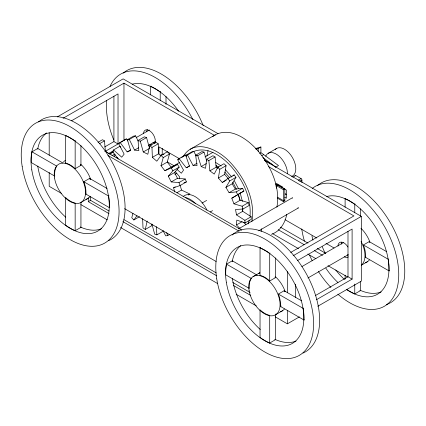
<?xml version="1.0" encoding="UTF-8"?>
<svg xmlns="http://www.w3.org/2000/svg" width="426" height="426" viewBox="0 0 426 426"><rect width="100%" height="100%" fill="white"/><g stroke="black" fill="none" stroke-linecap="round" stroke-linejoin="round"><path stroke-width="0.64" d="M216.557 166.683L216.573 165.927M242.825 209.315L242.596 211.584M240.163 228.687L236.457 224.944L236.797 220.12L245.041 222.942L251.297 219.326L251.143 216.722L242.745 211.301L242.319 208.873M250.03 216.067C251.452 197.685 242.863 179.777 230.935 166.236C221.76 156.225 207.334 145.82 193.308 151.629M217.585 168.318L216.147 167.232L215.087 156.986L212.909 155.714L206.653 159.329L205.529 168.307L201.21 166.545L197.739 155.692L195.651 155.218L197.036 165.602L193.095 165.496L187.52 155.005L185.715 155.373L189.479 166.231L186.268 167.791L179.085 158.589L177.717 159.766L183.537 170.144L181.343 173.228L177.024 169.473M206.967 155.985L208.048 150.532M226.275 180.182L222.297 182.482L218.373 178.015L219.816 169.282L226.073 165.666L223.991 163.712L217.734 167.327L214.203 174.106L209.89 170.847L208.831 160.597L206.653 159.329M218.373 178.015L224.63 174.399L226.073 165.666M261.724 228.799L261.09 231.462M286.751 214.353C285.164 222.867 280.068 231.462 271.453 234.316M161.081 155.879L158.621 153.743L158.232 143.807L155.959 142.257L149.707 145.868L147.817 154.26L143.264 151.981L140.298 141.171L138.072 140.474L138.812 150.586L134.573 150.101L129.318 139.472L127.358 139.691L130.654 150.543L127.15 151.896L120.121 142.492L118.614 143.61L124.147 154.132L121.719 157.194L113.598 149.931L112.704 151.837L118.321 158.967M142.641 218.629L143.003 227.905L145.277 229.449L147.162 221.062M151.826 224.55L151.534 225.839L145.277 229.449M251.867 221.658C255.653 199.49 244.471 177.2 229.412 161.518C218.288 149.585 194.916 137.992 183.569 155.953M276.895 207.212C280.564 186.865 270.92 166.326 258.113 151.017C247.969 139.387 230.972 126.783 215.231 134.834L190.204 149.281M179.309 178.84L179.729 176.982L175.24 171.502M249.316 220.061L248.289 223.293M132.96 213.357L131.762 217.713L133.86 219.96L139.547 216.68M174.751 191.913L173.563 187.802L180.139 185.523L186.396 181.913L185.225 178.973L178.968 182.589L171.22 181.923L168.297 176.188L174.553 172.573L179.181 167.125L177.461 164.399L171.204 168.009L164.857 170.73L160.991 165.698L163.222 157.609L169.479 153.994L167.381 151.747L161.124 155.362L156.795 161.198L152.364 157.354L151.975 147.417L149.707 145.868M160.991 165.698L167.248 162.082L169.479 153.994M248.012 223.959L248.15 223.629M183.143 156.683L183.35 156.315M245.041 222.942L244.886 220.338L236.489 214.912L235.535 209.448L242.916 209.049L249.173 205.439L248.385 202.632L242.128 206.243L233.954 203.836L231.787 198.212L243.906 191.018L242.554 188.26L236.297 191.876L229.081 192.696L225.892 187.413L229.72 180.97L235.977 177.36L234.178 174.894L227.921 178.505L222.297 182.482M225.892 187.413L232.149 183.803L235.977 177.36M114.115 156.401L115.26 154.771M133.86 219.96L137.007 215.716M168.297 176.188L172.924 170.741L179.181 167.125M183.973 156.156L185.342 154.979L186.54 156.512M212.734 136.624L215.231 134.834M127.938 140.969L126.378 138.876L118.614 143.61M231.11 177.062L232.133 176.337M233.155 175.618L234.178 174.894M110.116 153.935L113.263 151.901M171.912 167.216L172.956 166.539M231.787 198.212L243.906 191.018M57.228 116.942L123.146 78.885L218.069 133.689M63.043 118.321L123.966 83.15L215.034 135.724M71.616 120.712L118.029 93.917L118.029 143.983L104.849 151.587M31.971 151.816L56.786 166.14A22.136 12.78 60 0 0 54.746 176.119L31.204 162.53A55.343 31.955 60 0 1 31.971 151.816L37.754 148.477L62.01 162.476M80.94 145.591L80.94 165.341L75.157 168.68A22.136 12.78 60 0 0 65.492 163.089L65.492 135.441L65.854 135.234M150.559 94.886L150.559 86.329L150.921 86.121M75.157 168.68L75.157 141.027L75.514 140.82M160.219 100.477L160.219 91.915L160.581 91.707M62.212 163.009L62.569 162.801M98.055 142.284L102.517 139.712L104.471 140.868L105.36 151.022L107.214 152.817M65.492 163.089L65.854 162.881M99.455 143.764L104.471 140.868M104.759 146.906L113.923 141.613L118.029 143.983M120.121 142.492L126.378 138.876M127.358 139.691L133.615 136.08L135.575 135.857L138.205 141.176M129.318 139.472L135.575 135.857M113.598 149.931L119.855 146.32L120.814 147.172M108.55 153.568L113.721 150.58M136.144 137.635L149.366 130.005M109.258 154.1L113.162 151.848M138.072 140.474L144.329 136.858L146.555 137.555L149.345 147.731M111.942 155.714L114.732 154.105M140.298 141.171L146.555 137.555M127.15 151.896L130.564 149.925M134.573 150.101L138.556 147.801M109.759 207.462L109.397 207.67L85.855 194.08A22.136 12.78 60 0 0 83.816 181.748L89.598 178.409L107.08 188.5M148.52 145.367L155.415 141.384M143.264 151.981L149.521 148.37M151.975 147.417L158.232 143.807M85.855 194.08L86.217 193.873M152.364 157.354L158.621 153.743M160.048 155.634L161.688 154.686M81.259 202.291L88.06 198.362M88.283 197.664L88.283 201.652L90.552 200.348L108.987 210.987M83.816 181.748L108.63 196.072L108.992 195.864M179.085 158.589L185.342 154.979M177.717 159.766L179.996 158.451M181.7 157.466L182.839 156.811M185.715 155.373L191.972 151.757L193.777 151.39L196.253 156.054M187.52 155.005L193.777 151.39M164.857 170.73L171.114 167.12L177.461 164.399M173.185 166.135L179.442 162.524M171.816 167.125L173.457 166.177M195.651 155.218L201.908 151.608L203.995 152.082L206.887 161.124M197.739 155.692L203.995 152.082M75.157 230.706L75.157 203.053A22.136 12.78 60 0 1 65.492 197.488L65.492 225.136A55.343 31.955 60 0 0 75.157 230.706L80.94 227.367L80.94 202.345M174.894 174.34L176.598 173.355M186.268 167.791L189.682 165.82M204.965 156.912L212.931 152.316M193.095 165.496L197.078 163.201M171.22 181.923L177.477 178.308L185.225 178.973M208.831 160.597L215.087 156.986M201.21 166.545L206.328 163.589M173.563 187.802L175.267 186.817M209.89 170.847L216.147 167.232M176.966 192.69L181.519 190.06L189.905 194.043L188.196 195.033M255.919 149.212L258.193 148.557L260.904 146.991L260.904 152.737A28.148 16.252 60 0 1 263.721 154.595L278.498 165.565L275.579 167.248M259.716 153.424L260.904 152.737M261.852 155.671L263.721 154.595M268.226 153.285L276.57 148.466M202.062 203.064L206.647 200.417M229.081 192.696L235.338 189.085L242.554 188.26M151.89 223.975L154.686 234.151L156.912 234.848L163.169 231.238M163.036 230.535L165.666 235.85L167.626 235.631L169.899 234.316M210.252 211.956L212.547 210.636M233.954 203.836L240.211 200.225L248.385 202.632M276.453 188.239L276.453 185.672L277.789 184.9L284.829 188.968L284.829 200.896L283.492 201.668L277.534 198.228M292.854 177.168L295.719 175.512L301.097 178.616A1.182 0.682 60 0 1 301.928 180.06L301.928 182.711M236.489 214.912L242.745 211.301M298.232 180.267L301.097 178.616M276.453 185.672L283.492 189.74L284.829 188.968M299.638 181.385L301.928 180.06M236.457 224.944L242.144 221.658M244.886 220.338L251.143 216.722M284.829 199.874L283.492 200.646L277.534 197.206M238.528 228.868L292.396 197.77M258.752 230.817L298.296 207.989M251.697 278.253L251.335 278.46A22.136 12.78 60 0 0 249.295 288.445L225.753 274.85A55.343 31.955 60 0 1 226.52 264.136L232.303 260.797L257.118 275.121M275.489 257.911L275.489 277.667L269.701 281.006A22.136 12.78 60 0 0 260.041 275.409L260.041 247.762L260.403 247.554M345.108 207.206L345.108 198.654L345.465 198.441M269.701 281.006L269.701 253.348L270.063 253.14M354.767 212.798L354.767 204.235L355.13 204.027M290.713 252.421L353.937 215.918L268.636 166.672M253.033 276.655L259.839 272.731A22.136 12.78 60 0 0 258.864 273.481M293.109 255.776L361.323 216.392L361.323 281.139L317.753 306.289M260.041 275.409L260.403 275.201M297.667 260.483L352.1 229.06L352.1 279.121L316.577 299.632M301.88 266.596L343.361 242.644M304.308 319.788L303.946 319.995L280.404 306.4A22.136 12.78 60 0 0 278.364 294.068L284.147 290.729L301.629 300.82M389.369 270.675L389.007 270.883L365.471 257.293A22.136 12.78 60 0 0 363.431 244.955L369.214 241.617L386.696 251.707M307.929 277.976L348.26 254.689M280.404 306.4L281.128 305.985M365.471 257.293L365.827 257.08M275.808 314.612L282.608 310.682M361.28 265.265L367.51 261.665M315.336 295.607L347.994 276.751L352.1 279.121M278.364 294.068L303.179 308.392L303.541 308.184M363.431 244.955L388.246 259.28L388.603 259.072M275.292 316.853L287.374 323.829L299.414 316.88M269.701 343.026L269.701 315.373A22.136 12.78 60 0 1 260.041 309.814L260.041 337.456A55.343 31.955 60 0 0 269.701 343.026L275.489 339.687L275.489 314.01M346.908 289.595A55.343 31.955 60 0 0 354.767 293.919L360.55 290.575L360.55 281.357M184.005 182.738L186.396 181.913M255.68 148.498L260.904 146.991M281.022 186.881L282.843 187.12L276.378 183.388L278.354 185.422A13.366 7.716 60 0 1 278.487 185.571M206.062 159.484L206.69 159.542M116.655 157.45L117.773 158.041M215.833 162.562L221.115 165.98M216.014 165.549L218.724 167.178M264.498 160.08L272.486 164.692M264.668 160.591L361.323 216.392M275.649 183.925L281.336 187.206M282.475 187.866L286.453 190.161L286.453 198.228L284.749 197.249M285.186 193.713L286.325 194.368M179.112 158.536L158.946 146.895L158.946 154.207M285.106 219.736L316.79 238.027M326.007 243.347L334.075 248.007M167.413 161.955L174.33 165.948M280.324 227.143L307.977 243.108M317.194 248.427L325.831 253.417M278.194 229.705L304.116 244.668M314.489 250.658L322.551 255.312M272.672 233.741L298.605 248.715M307.828 254.04L315.895 258.699M327.999 265.686L347.595 277.001M105.137 151.257L241.734 230.12M107.879 155.458L239.05 231.185M226.52 264.136L251.335 278.46M124.573 208.649L216.168 261.532M123.961 219.635L216.136 272.853M232.841 282.497L250.121 292.476M88.283 201.652L109.024 213.628M122.848 221.611L216.749 275.824M233.453 285.468L250.733 295.447M61.28 193.297L49.198 186.322L49.198 172.445M80.844 204.586L107.304 219.869M120.537 227.505L217.766 283.641M236.174 294.27L256.308 305.895M262.853 157.529L275.782 167.13M217.734 167.327L219.816 169.282M225.237 169.527L231.6 176.795M224.811 172.163L229.795 177.839M285.239 194.134L285.558 194.453M243.64 222.271L245.956 224.608M161.124 155.362L163.222 157.609M224.63 174.399L228.554 178.872M167.248 162.082L171.114 167.12M227.921 178.505L229.72 180.97M171.204 168.009L172.924 170.741M234.375 180.869L238.528 188.723M232.777 182.168L236.51 189.266M232.149 183.803L235.338 189.085M174.553 172.573L177.477 178.308M236.297 191.876L237.655 194.634M178.968 182.589L180.139 185.523M238.043 194.597L240.211 200.225M240.126 192.738L242.373 201.391M238.422 194.325L239.556 198.591M166.704 232.617L167.626 235.631M180.155 185.363L181.519 190.06M242.128 206.243L242.916 209.049M239.694 199.288L239.827 199.98M156.31 226.632L156.912 234.848M360.55 208.799L360.55 216.041M354.767 284.041L354.767 293.919M347.994 231.302L347.994 276.751M345.108 275.18L345.108 279.131M295.372 284.206L295.372 297.38M287.374 271.639L287.374 292.779M287.374 310.618L287.374 323.829M283.492 189.74L283.492 201.668M276.091 184.112L276.091 186.599M258.193 148.557L258.193 151.432M166.007 96.478L166.007 104.381M162.231 148.328L162.231 154.973M123.966 83.15L123.966 140.623M113.923 96.159L113.923 141.613M90.552 196.359L90.552 200.348M49.198 132.805L49.198 155.272M298.546 207.808A5.9 3.408 60 0 1 297.833 207.936M292.215 198.196A5.9 3.408 60 0 1 292.428 197.898M232.095 235.035A69.182 39.943 60 0 1 304.244 270.212A69.182 39.943 60 0 1 303.03 353.063M296.038 341.072A55.343 31.955 60 0 1 275.042 339.405M260.275 329.511A55.343 31.955 60 0 1 232.308 278.434M232.245 261.537A55.343 31.955 60 0 1 240.765 245.626M260.041 247.762A55.343 31.955 60 0 1 269.701 253.348M303.179 308.392A55.343 31.955 60 0 1 303.946 319.995M275.489 339.687A55.343 31.955 60 0 1 274.887 339.421M232.186 261.415A55.343 31.955 60 0 1 232.303 260.797M284.467 308.988A22.136 12.78 60 0 1 280.462 311.63M275.595 276.873A22.136 12.78 60 0 1 285.164 291.544M274.908 277.124A22.136 12.78 60 0 1 275.489 277.667M284.147 290.729A22.136 12.78 60 0 1 284.451 291.528M317.7 185.464A69.182 39.943 60 0 1 390.434 222.883A69.182 39.943 60 0 1 386.467 304.579M312.178 188.526A69.182 39.943 60 0 1 375.146 212.611A69.182 39.943 60 0 1 394.966 294.153A69.182 39.943 60 0 1 337.866 294.19M330.901 287.481A69.182 39.943 60 0 1 318.355 271.399M312.237 260.776A69.182 39.943 60 0 1 309.58 255.19M304.425 241.143A69.182 39.943 60 0 1 301.736 228.916M381.158 291.927A55.343 31.955 60 0 1 360.167 290.26M344.432 279.483A55.343 31.955 60 0 1 335.72 269.988M325.326 253.523A55.343 31.955 60 0 1 322.312 246.782M326.726 196.514A55.343 31.955 60 0 1 387.532 255.994A55.343 31.955 60 0 1 346.338 289.318M337.93 282.507A55.343 31.955 60 0 1 325.815 268.146M312.94 240.12A55.343 31.955 60 0 1 311.954 235.839M360.55 290.575A55.343 31.955 60 0 1 359.954 290.314M345.108 198.654A55.343 31.955 60 0 1 354.767 204.235M388.246 259.28A55.343 31.955 60 0 1 389.007 270.883M369.369 259.972A22.136 12.78 60 0 1 365.37 262.613M360.886 228.214A22.136 12.78 60 0 1 369.901 242.053M361.078 241.462A22.136 12.78 60 0 1 361.685 264.839M369.214 241.617A22.136 12.78 60 0 1 369.518 242.415M123.151 73.144A69.182 39.943 60 0 1 203.218 125.617M113.817 140.047A69.182 39.943 60 0 1 106.585 100.456M110.02 86.435A69.182 39.943 60 0 1 192.866 119.557M132.177 84.194A55.343 31.955 60 0 1 178.611 111.197M150.559 86.329A55.343 31.955 60 0 1 160.219 91.915M164.021 154.217A22.136 12.78 60 0 1 162.844 154.441M38.521 121.873A69.182 39.943 60 0 1 110.259 158.839A69.182 39.943 60 0 1 108.481 240.738M101.489 228.751A55.343 31.955 60 0 1 80.493 227.079M65.726 217.191A55.343 31.955 60 0 1 37.76 166.113M37.807 148.621A55.343 31.955 60 0 1 46.7 132.928M65.492 135.441A55.343 31.955 60 0 1 75.157 141.027M108.63 196.072A55.343 31.955 60 0 1 109.397 207.67M80.94 227.367A55.343 31.955 60 0 1 80.338 227.101M37.637 149.095A55.343 31.955 60 0 1 37.754 148.477M89.918 196.668A22.136 12.78 60 0 1 85.914 199.309M63.431 162.104A22.136 12.78 60 0 1 65.29 160.405M80.658 164.207A22.136 12.78 60 0 1 90.781 179.692M80.36 164.803A22.136 12.78 60 0 1 80.94 165.341M89.598 178.409A22.136 12.78 60 0 1 89.902 179.202M183.063 196.69A21.178 12.226 60 0 1 206.945 210.109M185.363 197.536A21.178 12.226 60 0 1 195.465 203.495M265.717 156.246A15.927 9.196 60 0 1 278.3 155.522A15.927 9.196 60 0 1 287.454 173.579M275.105 149.702A15.927 9.196 60 0 1 292.076 156.96A15.927 9.196 60 0 1 291.634 176.455M294.888 175.991A1.182 0.682 60 0 1 295.719 175.512M348.069 255.131A8.387 4.84 60 0 1 347.541 254.886M341.279 244.183A8.387 4.84 60 0 1 341.599 242.394M348.292 256.91A8.387 4.84 60 0 1 344.256 256.782M337.999 246.079A8.387 4.84 60 0 1 341.641 242.112A8.387 4.84 60 0 1 347.941 247.027M155.101 143.189A8.387 4.84 60 0 1 152.993 142.566M146.736 131.863A8.387 4.84 60 0 1 147.279 129.552M151.821 145.085A8.387 4.84 60 0 1 149.707 144.462M143.45 133.753A8.387 4.84 60 0 1 150.463 131.325A8.387 4.84 60 0 1 154.984 142.896M216.738 278.881A69.182 39.943 60 0 0 297.013 356.535A69.182 39.943 60 0 0 280.356 250.994A69.182 39.943 60 0 0 216.738 278.881M226.334 282.198A55.343 31.955 60 0 0 290.553 344.325A55.343 31.955 60 0 0 277.225 259.887A55.343 31.955 60 0 0 226.334 282.198M249.072 290.324A22.136 12.78 60 0 0 274.759 315.176A22.136 12.78 60 0 0 269.429 281.4A22.136 12.78 60 0 0 249.072 290.324M22.195 166.561A69.182 39.943 60 0 0 102.464 244.215A69.182 39.943 60 0 0 85.812 138.674A69.182 39.943 60 0 0 22.195 166.561M31.785 169.878A55.343 31.955 60 0 0 96.004 232A55.343 31.955 60 0 0 82.681 147.566A55.343 31.955 60 0 0 31.785 169.878M54.523 178.004A22.136 12.78 60 0 0 80.21 202.856A22.136 12.78 60 0 0 74.88 169.079A22.136 12.78 60 0 0 54.523 178.004"/></g></svg>
